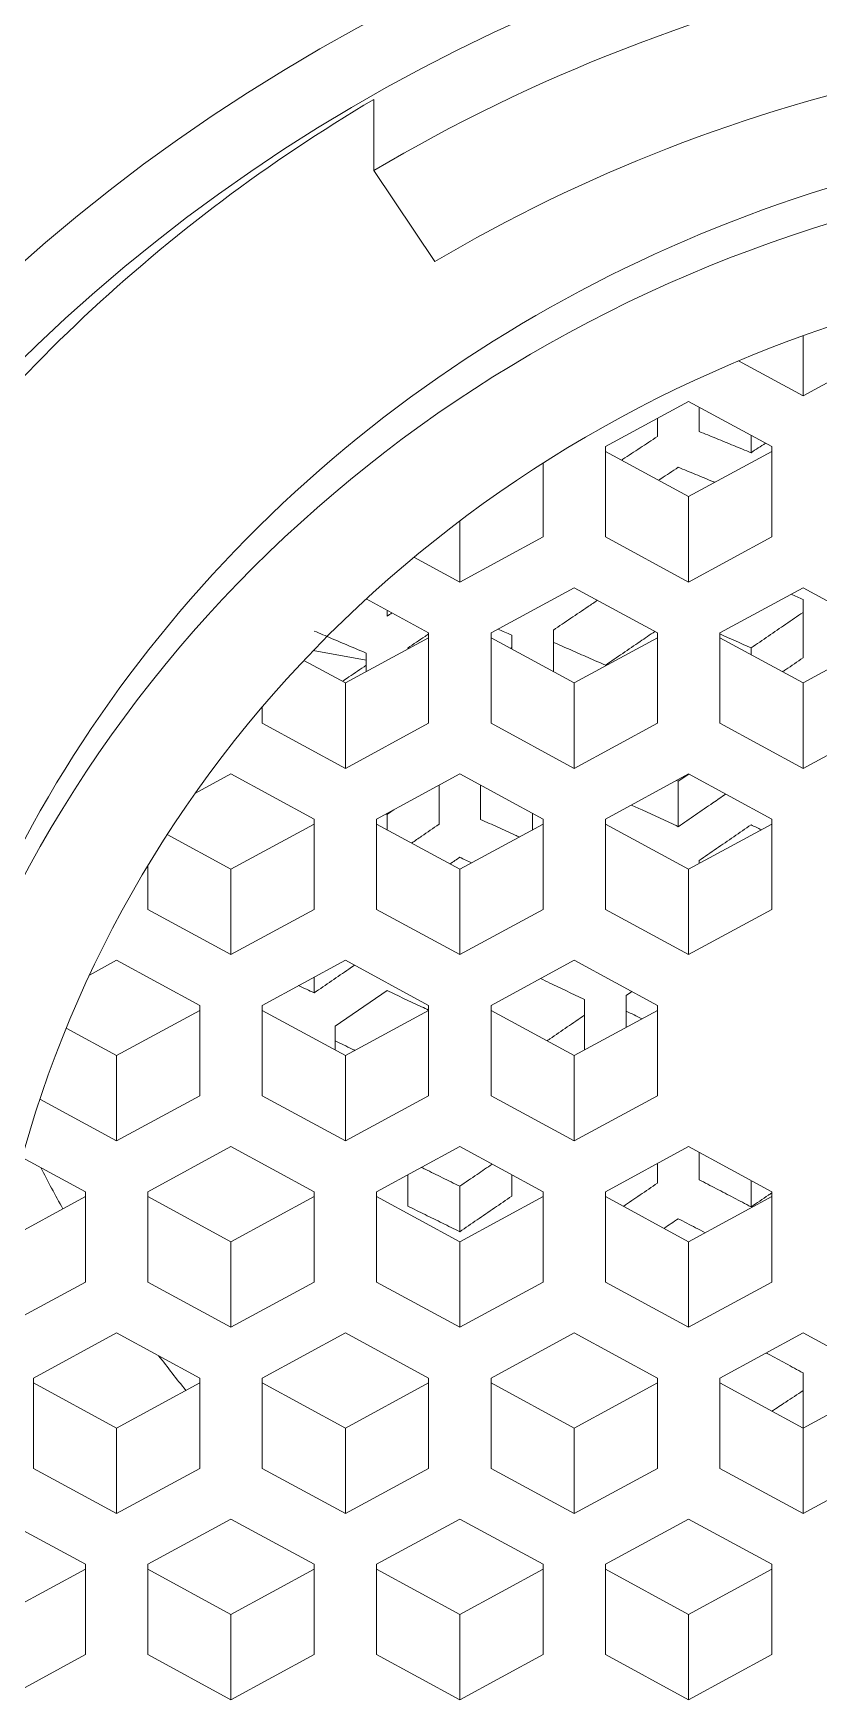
# Model space of a CAD drawing. Extents: x 3349 to 5808, y -3 to 827.
# Drawn here: x 3863.07 to 3866.09, y 527.9 to 534.32 of the extents above; entities that cross this region are included whole.
import ezdxf

# ---------------------------------------------------------------- set-up
doc = ezdxf.new("R2010")
doc.units = 0
doc.header["$LTSCALE"] = 4
doc.header["$MEASUREMENT"] = 0
doc.layers.get('0').update_dxf_attribs({"linetype": 'CONTINUOUS'})
doc.layers.add('1', color=7, linetype='CONTINUOUS')

msp = doc.modelspace()

# ---------------------------------------------------------------- linework, layer by layer
at = {"color": 7, "ltscale": 0.5}
msp.add_ellipse((3868.1083, 529.6275), major_axis=(-47.4219, 0), ratio=0.896694, start_param=1.587359, end_param=7.826525, dxfattribs=at)
at = {"layer": '1', "color": 7, "linetype": 'Continuous', "lineweight": 18}
for p, q in [((3864.3767, 533.7915), (3864.3767, 534.0651)), ((3864.6112, 533.4416), (3864.3767, 533.7915)), ((3866.0275, 533.1568), (3866.0275, 532.9259)), ((3865.7798, 533.0603), (3866.0275, 532.9259)), ((3866.0275, 532.9259), (3866.3475, 533.0995)), ((3865.5875, 532.9042), (3865.2675, 532.7306)), ((3865.9075, 532.7306), (3865.5875, 532.9042)), ((3865.8275, 532.707), (3865.8275, 532.774)), ((3865.2675, 532.3834), (3865.2675, 532.7306)), ((3865.5875, 532.5381), (3865.2675, 532.7117)), ((3865.9075, 532.7117), (3865.5875, 532.5381)), ((3865.9075, 532.7306), (3865.9075, 532.3834)), ((3865.0275, 532.6668), (3865.0275, 532.3834)), ((3865.5875, 532.2098), (3865.5875, 532.5381)), ((3864.7075, 532.4448), (3864.7075, 532.2098)), ((3864.7075, 532.2098), (3865.0275, 532.3834)), ((3865.2675, 532.3834), (3865.5875, 532.2098)), ((3865.5875, 532.2098), (3865.9075, 532.3834)), ((3864.5313, 532.3054), (3864.7075, 532.2098)), ((3865.1475, 532.1881), (3864.8275, 532.0145)), ((3865.4675, 532.0145), (3865.1475, 532.1881)), ((3866.0275, 532.1881), (3865.7075, 532.0145)), ((3866.3475, 532.0145), (3866.0275, 532.1881)), ((3864.5875, 532.0145), (3864.3474, 532.1447)), ((3864.4275, 532.1013), (3864.4275, 532.078)), ((3864.5875, 531.9956), (3864.2675, 531.822)), ((3864.5875, 532.0145), (3864.5875, 531.6673)), ((3864.8275, 531.6673), (3864.8275, 532.0145)), ((3865.1475, 531.822), (3864.8275, 531.9956)), ((3865.4675, 531.9956), (3865.1475, 531.822)), ((3865.4675, 532.0145), (3865.4675, 531.6673)), ((3865.7075, 531.6673), (3865.7075, 532.0145)), ((3866.0275, 531.822), (3865.7075, 531.9956)), ((3866.3475, 531.9956), (3866.0275, 531.822)), ((3864.2675, 531.822), (3864.1079, 531.9086)), ((3864.1441, 531.9464), (3864.3475, 531.9093)), ((3864.5075, 531.9522), (3864.5075, 531.9562)), ((3864.9075, 531.9585), (3864.9023, 531.955)), ((3865.8275, 531.9305), (3865.8275, 531.9565)), ((3865.2675, 531.8871), (3865.2675, 531.8902)), ((3864.2675, 531.822), (3864.2675, 531.4936)), ((3865.1475, 531.4936), (3865.1475, 531.822)), ((3866.0275, 531.4936), (3866.0275, 531.822)), ((3863.9475, 531.6673), (3863.9475, 531.7298)), ((3863.9475, 531.6673), (3864.2675, 531.4936)), ((3864.2675, 531.4936), (3864.5875, 531.6673)), ((3864.8275, 531.6673), (3865.1475, 531.4936)), ((3865.1475, 531.4936), (3865.4675, 531.6673)), ((3865.7075, 531.6673), (3866.0275, 531.4936)), ((3866.0275, 531.4936), (3866.3475, 531.6673)), ((3863.8275, 531.4719), (3863.6885, 531.3965)), ((3864.1475, 531.2983), (3863.8275, 531.4719)), ((3864.7075, 531.4719), (3864.3875, 531.2983)), ((3865.0275, 531.2983), (3864.7075, 531.4719)), ((3865.5875, 531.4719), (3865.2675, 531.2983)), ((3865.5877, 531.4718), (3865.5475, 531.4441)), ((3865.9075, 531.2983), (3865.5875, 531.4719)), ((3865.5414, 531.447), (3865.5475, 531.4441)), ((3865.5475, 531.2694), (3865.5475, 531.4441)), ((3864.9875, 531.2578), (3864.9875, 531.32)), ((3864.1475, 531.2795), (3863.8275, 531.1058)), ((3864.1475, 531.2983), (3864.1475, 530.9511)), ((3864.3875, 530.9511), (3864.3875, 531.2983)), ((3864.7075, 531.1058), (3864.3875, 531.2795)), ((3864.4238, 531.318), (3864.4275, 531.3164)), ((3864.4275, 531.2577), (3864.4275, 531.3164)), ((3865.0275, 531.2795), (3864.7075, 531.1058)), ((3865.0275, 531.2983), (3865.0275, 530.9511)), ((3865.2675, 530.9511), (3865.2675, 531.2983)), ((3865.5875, 531.1058), (3865.2675, 531.2795)), ((3865.9075, 531.2795), (3865.5875, 531.1058)), ((3865.9075, 531.2983), (3865.9075, 530.9511)), ((3863.8275, 531.1058), (3863.582, 531.239)), ((3863.5075, 530.9511), (3863.5075, 531.1197)), ((3863.8275, 531.1058), (3863.8275, 530.7775)), ((3864.7075, 530.7775), (3864.7075, 531.1058)), ((3865.5875, 530.7775), (3865.5875, 531.1058)), ((3863.5075, 530.9511), (3863.8275, 530.7775)), ((3863.8275, 530.7775), (3864.1475, 530.9511)), ((3864.3875, 530.9511), (3864.7075, 530.7775)), ((3864.7075, 530.7775), (3865.0275, 530.9511)), ((3865.2675, 530.9511), (3865.5875, 530.7775)), ((3865.5875, 530.7775), (3865.9075, 530.9511)), ((3863.3875, 530.7558), (3863.283, 530.6991)), ((3863.7075, 530.5822), (3863.3875, 530.7558)), ((3864.2675, 530.7558), (3863.9475, 530.5822)), ((3864.5875, 530.5822), (3864.2675, 530.7558)), ((3865.1475, 530.7558), (3864.8275, 530.5822)), ((3865.4675, 530.5822), (3865.1475, 530.7558)), ((3864.1475, 530.6307), (3864.1475, 530.6907)), ((3864.4275, 530.6391), (3864.2275, 530.5019)), ((3863.7075, 530.5633), (3863.3875, 530.3897)), ((3863.7075, 530.5822), (3863.7075, 530.235)), ((3863.9475, 530.235), (3863.9475, 530.5822)), ((3864.2675, 530.3897), (3863.9475, 530.5633)), ((3864.5875, 530.5633), (3864.2675, 530.3897)), ((3864.5875, 530.5822), (3864.5875, 530.235)), ((3864.8275, 530.235), (3864.8275, 530.5822)), ((3865.1475, 530.3897), (3864.8275, 530.5633)), ((3865.4675, 530.5633), (3865.1475, 530.3897)), ((3865.4675, 530.5822), (3865.4675, 530.235)), ((3863.3875, 530.3897), (3863.1937, 530.4948)), ((3863.3875, 530.3897), (3863.3875, 530.0614)), ((3864.2675, 530.0614), (3864.2675, 530.3897)), ((3865.1475, 530.0614), (3865.1475, 530.3897)), ((3863.3875, 530.0614), (3863.7075, 530.235)), ((3863.9475, 530.235), (3864.2675, 530.0614)), ((3864.2675, 530.0614), (3864.5875, 530.235)), ((3864.8275, 530.235), (3865.1475, 530.0614)), ((3865.1475, 530.0614), (3865.4675, 530.235)), ((3863.0924, 530.2214), (3863.3875, 530.0614)), ((3863.8275, 530.0397), (3863.5075, 529.866)), ((3864.1475, 529.866), (3863.8275, 530.0397)), ((3864.7075, 530.0397), (3864.3875, 529.866)), ((3865.0275, 529.866), (3864.7075, 530.0397)), ((3865.5875, 530.0397), (3865.2675, 529.866)), ((3865.9075, 529.866), (3865.5875, 530.0397)), ((3863.2675, 529.866), (3863.0244, 529.9979)), ((3865.8275, 529.8078), (3865.8275, 529.9094)), ((3863.2675, 529.8472), (3862.9483, 529.674)), ((3863.2675, 529.866), (3863.2675, 529.5188)), ((3863.5075, 529.5188), (3863.5075, 529.866)), ((3863.8275, 529.6736), (3863.5075, 529.8472)), ((3864.1475, 529.8472), (3863.8275, 529.6736)), ((3864.1475, 529.866), (3864.1475, 529.5188)), ((3864.3875, 529.5188), (3864.3875, 529.866)), ((3864.7075, 529.6736), (3864.3875, 529.8472)), ((3864.7075, 529.7124), (3864.7075, 529.8871)), ((3865.0275, 529.8472), (3864.7075, 529.6736)), ((3865.0275, 529.866), (3865.0275, 529.5188)), ((3865.2675, 529.5188), (3865.2675, 529.866)), ((3865.5875, 529.6736), (3865.2675, 529.8472)), ((3865.9075, 529.8472), (3865.5875, 529.6736)), ((3865.9075, 529.866), (3865.9075, 529.5188)), ((3863.8275, 529.3452), (3863.8275, 529.6736)), ((3864.7075, 529.3452), (3864.7075, 529.6736)), ((3865.5875, 529.3452), (3865.5875, 529.6736)), ((3862.9475, 529.3452), (3863.2675, 529.5188)), ((3863.5075, 529.5188), (3863.8275, 529.3452)), ((3863.8275, 529.3452), (3864.1475, 529.5188)), ((3864.3875, 529.5188), (3864.7075, 529.3452)), ((3864.7075, 529.3452), (3865.0275, 529.5188)), ((3865.2675, 529.5188), (3865.5875, 529.3452)), ((3865.5875, 529.3452), (3865.9075, 529.5188)), ((3863.3875, 529.3235), (3863.0675, 529.1499)), ((3863.7075, 529.1499), (3863.3875, 529.3235)), ((3864.2675, 529.3235), (3863.9475, 529.1499)), ((3864.5875, 529.1499), (3864.2675, 529.3235)), ((3865.1475, 529.3235), (3864.8275, 529.1499)), ((3865.4675, 529.1499), (3865.1475, 529.3235)), ((3866.0275, 529.3235), (3865.7075, 529.1499)), ((3866.3475, 529.1499), (3866.0275, 529.3235)), ((3863.0675, 528.8027), (3863.0675, 529.1499)), ((3863.7075, 529.1499), (3863.7075, 528.8027)), ((3863.9475, 528.8027), (3863.9475, 529.1499)), ((3864.5875, 529.1499), (3864.5875, 528.8027)), ((3864.8275, 528.8027), (3864.8275, 529.1499)), ((3865.4675, 529.1499), (3865.4675, 528.8027)), ((3865.7075, 528.8027), (3865.7075, 529.1499)), ((3863.3875, 528.9574), (3863.0675, 529.131)), ((3863.7075, 529.131), (3863.3875, 528.9574)), ((3864.2675, 528.9574), (3863.9475, 529.131)), ((3864.5875, 529.131), (3864.2675, 528.9574)), ((3865.1475, 528.9574), (3864.8275, 529.131)), ((3865.4675, 529.131), (3865.1475, 528.9574)), ((3866.0275, 528.9574), (3865.7075, 529.131)), ((3866.3475, 529.131), (3866.0275, 528.9574)), ((3863.3875, 528.6291), (3863.3875, 528.9574)), ((3864.2675, 528.6291), (3864.2675, 528.9574)), ((3865.1475, 528.6291), (3865.1475, 528.9574)), ((3866.0275, 528.6291), (3866.0275, 528.9574)), ((3863.0675, 528.8027), (3863.3875, 528.6291)), ((3863.3875, 528.6291), (3863.7075, 528.8027)), ((3863.9475, 528.8027), (3864.2675, 528.6291)), ((3864.2675, 528.6291), (3864.5875, 528.8027)), ((3864.8275, 528.8027), (3865.1475, 528.6291)), ((3865.1475, 528.6291), (3865.4675, 528.8027)), ((3865.7075, 528.8027), (3866.0275, 528.6291)), ((3866.0275, 528.6291), (3866.3475, 528.8027)), ((3863.2675, 528.4338), (3862.9475, 528.6074)), ((3863.8275, 528.6074), (3863.5075, 528.4338)), ((3864.1475, 528.4338), (3863.8275, 528.6074)), ((3864.7075, 528.6074), (3864.3875, 528.4338)), ((3865.0275, 528.4338), (3864.7075, 528.6074)), ((3865.5875, 528.6074), (3865.2675, 528.4338)), ((3865.9075, 528.4338), (3865.5875, 528.6074)), ((3863.2675, 528.4338), (3863.2675, 528.0865)), ((3863.5075, 528.0865), (3863.5075, 528.4338)), ((3864.1475, 528.4338), (3864.1475, 528.0865)), ((3864.3875, 528.0865), (3864.3875, 528.4338)), ((3865.0275, 528.4338), (3865.0275, 528.0865)), ((3865.2675, 528.0865), (3865.2675, 528.4338)), ((3865.9075, 528.4338), (3865.9075, 528.0865)), ((3863.2675, 528.4149), (3862.9932, 528.2661)), ((3863.8275, 528.2413), (3863.5075, 528.4149)), ((3864.1475, 528.4149), (3863.8275, 528.2413)), ((3864.7075, 528.2413), (3864.3875, 528.4149)), ((3865.0275, 528.4149), (3864.7075, 528.2413)), ((3865.5875, 528.2413), (3865.2675, 528.4149)), ((3865.9075, 528.4149), (3865.5875, 528.2413)), ((3863.8275, 527.9129), (3863.8275, 528.2413)), ((3864.7075, 527.9129), (3864.7075, 528.2413)), ((3865.5875, 527.9129), (3865.5875, 528.2413)), ((3862.9932, 527.9377), (3863.2675, 528.0865)), ((3863.5075, 528.0865), (3863.8275, 527.9129)), ((3863.8275, 527.9129), (3864.1475, 528.0865)), ((3864.3875, 528.0865), (3864.7075, 527.9129)), ((3864.7075, 527.9129), (3865.0275, 528.0865)), ((3865.2675, 528.0865), (3865.5875, 527.9129)), ((3865.5875, 527.9129), (3865.9075, 528.0865))]:
    msp.add_line(p, q, dxfattribs=at)
for centre, major_axis, start_param, end_param in [((3867.7875, 529.0726), (-9.08, 0), 3.163275, 6.283185), ((3867.7875, 528.9974), (8.9362, 0), 0.021682, 3.141593), ((3867.7875, 528.6982), (-6.9362, 0), 3.141593, 6.253355), ((3867.7875, 528.7735), (6.6, 0), 1.570796, 3.111763), ((3867.7875, 528.7027), (-6.4, 0), 4.935717, 5.274459), ((3867.7875, 528.7027), (5.96, 0), 1.794125, 2.132866), ((3867.7875, 528.9763), (-6.4, 0), 5.274459, 5.721115), ((3867.7875, 528.9763), (5.32, 0), 1.570796, 3.141593), ((3867.7875, 528.8395), (-5.32, 0), 4.712389, 7.853982), ((3867.7875, 528.8395), (4.92, 0), 1.570796, 4.712389), ((3867.7875, 532.067), (-5.2, 0), 0.446008, 0.482382), ((3867.7875, 532.067), (-5.2, 0), 0.61801, 0.651979), ((3867.7875, 529.0726), (-9.08, 0), 0.021682, 3.141593), ((3867.7875, 528.9974), (8.9362, 0), 3.163275, 6.283185), ((3867.7875, 528.7735), (6.6, 0), 3.141593, 4.712389), ((3867.7875, 528.6982), (-6.9362, 0), 0, 3.111763)]:
    msp.add_ellipse(centre, major_axis=major_axis, ratio=0.939693, start_param=start_param, end_param=end_param, dxfattribs=at)
for points, knots in [([(3867.7875, 577.6875), (3866.6472, 577.6878), (3865.515, 577.6525), (3863.2724, 577.5146), (3862.1619, 577.4119), (3858.869, 577.0081), (3856.7254, 576.611), (3852.5712, 575.5901), (3850.5605, 574.9668), (3847.6603, 573.8861), (3846.7127, 573.5015), (3844.8585, 572.6873), (3843.9519, 572.2577), (3841.2959, 570.9075), (3839.6107, 569.9258), (3836.4203, 567.8303), (3834.9153, 566.7164), (3832.0909, 564.3859), (3830.7712, 563.1695), (3828.317, 560.6627), (3827.1826, 559.3721), (3825.096, 556.7424), (3824.1435, 555.4036), (3822.4116, 552.702), (3821.6322, 551.3391), (3820.2375, 548.6095), (3819.6221, 547.2427), (3818.5447, 544.5229), (3818.0825, 543.1698), (3817.299, 540.4927), (3816.9778, 539.1686), (3816.4608, 536.5629), (3816.2645, 535.2813), (3815.98, 532.7705), (3815.8919, 531.5412), (3815.811, 529.1422), (3815.8185, 527.9725), (3815.9165, 525.699), (3816.0069, 524.5952), (3816.2557, 522.4583), (3816.4139, 521.425), (3816.7851, 519.431), (3816.998, 518.4704), (3817.4662, 516.6232), (3817.7215, 515.7367), (3818.2608, 514.0377), (3818.5447, 513.2252), (3819.1297, 511.6726), (3819.4308, 510.9326), (3820.0398, 509.5231), (3820.3476, 508.8537), (3820.961, 507.5831), (3821.2666, 506.9819), (3821.8678, 505.8455), (3822.1633, 505.3101), (3822.7368, 504.3023), (3823.0148, 503.8299), (3823.5474, 502.9453), (3823.8021, 502.5332), (3824.2838, 501.7669), (3824.5109, 501.4127), (3825.1465, 500.4343), (3825.5091, 499.8942), (3825.9511, 499.2471), (3826.0814, 499.0586), (3826.2503, 498.8162), (3826.3022, 498.742), (3826.3732, 498.6409), (3826.4071, 498.5928), (3826.4435, 498.5411), (3826.461, 498.5163), (3826.4696, 498.5042), (3826.4738, 498.4982), (3826.4759, 498.4952), (3826.477, 498.4937), (3826.4775, 498.493), (3826.4778, 498.4926), (3826.4779, 498.4924), (3826.4779, 498.4924), (3826.478, 498.4923), (3826.478, 498.4923), (3826.4779, 498.4924), (3827.0776, 497.6441), (3827.7, 496.8032), (3828.999, 495.1448), (3829.6749, 494.328), (3830.7256, 493.1224), (3831.082, 492.7237), (3831.8067, 491.9331), (3832.1751, 491.5412), (3833.296, 490.3767), (3834.0628, 489.6154), (3835.223, 488.4801), (3835.6113, 488.1028), (3836.388, 487.3476), (3836.7765, 486.9696), (3837.9393, 485.8302), (3838.7118, 485.0638), (3840.2416, 483.5063), (3840.9988, 482.7153), (3842.4864, 481.0997), (3843.2166, 480.2749), (3844.6362, 478.5821), (3845.3255, 477.7141), (3846.647, 475.9262), (3847.2791, 475.006), (3848.1708, 473.5837), (3848.4586, 473.1026), (3849.0137, 472.126), (3849.2812, 471.6307), (3850.0535, 470.1243), (3850.5279, 469.0932), (3851.1768, 467.5131), (3851.3827, 466.9807), (3851.774, 465.9057), (3851.9595, 465.363), (3852.4868, 463.7218), (3852.7994, 462.6098), (3853.3549, 460.3585), (3853.5975, 459.2192), (3854.0225, 456.9192), (3854.205, 455.7587), (3854.5212, 453.4217), (3854.655, 452.2453), (3854.8855, 449.8798), (3854.9825, 448.6907), (3855.0864, 447.1978), (3855.1089, 446.8616), (3855.1305, 446.5202), (3855.1332, 446.4782), (3855.1338, 446.4688), (3855.1341, 446.4638), (3855.135, 446.4492), (3855.1369, 446.42), (3855.1436, 446.3129), (3855.1592, 446.0592), (3855.2107, 445.1974), (3855.2527, 444.4038), (3855.3458, 442.4799), (3855.3975, 432.1585), (3855.4847, 429.4913), (3855.5203, 428.1323), (3855.5802, 425.3643), (3855.6047, 423.9552), (3855.6464, 421.0869), (3855.664, 419.6278), (3855.6946, 416.6602), (3855.7076, 415.1516), (3855.7302, 412.0849), (3855.7397, 410.5269), (3855.7487, 408.7463), (3855.7498, 408.5233), (3855.7509, 408.2966), (3855.751, 408.2687), (3855.7511, 408.264), (3855.7511, 408.2621), (3855.7511, 408.2583), (3855.7511, 408.2487), (3855.7512, 408.224), (3855.7516, 408.1402), (3855.7526, 407.9424), (3855.7556, 407.2753), (3855.7582, 406.6762), (3855.7638, 405.2523), (3855.767, 404.3217), (3855.7753, 401.5861), (3855.7792, 399.8372), (3855.7851, 396.4888), (3855.787, 394.8894), (3855.7913, 390.3154), (3855.7921, 387.5652), (3855.7929, 382.6631), (3855.7928, 380.5112), (3855.7928, 378.6585)], [0, 0, 0, 0, 0.007812, 0.007812, 0.015625, 0.015625, 0.03125, 0.03125, 0.046875, 0.046875, 0.054687, 0.054687, 0.0625, 0.0625, 0.078125, 0.078125, 0.09375, 0.09375, 0.109375, 0.109375, 0.125, 0.125, 0.140625, 0.140625, 0.15625, 0.15625, 0.171875, 0.171875, 0.1875, 0.1875, 0.203125, 0.203125, 0.21875, 0.21875, 0.234375, 0.234375, 0.25, 0.25, 0.265625, 0.265625, 0.28125, 0.28125, 0.296875, 0.296875, 0.3125, 0.3125, 0.328125, 0.328125, 0.34375, 0.34375, 0.359375, 0.359375, 0.375, 0.375, 0.390625, 0.390625, 0.40625, 0.40625, 0.421875, 0.421875, 0.4375, 0.4375, 0.46875, 0.46875, 0.484375, 0.484375, 0.492187, 0.492187, 0.496094, 0.498047, 0.499023, 0.499512, 0.499756, 0.499878, 0.499939, 0.499969, 0.499985, 0.499992, 0.499996, 0.499998, 0.499998, 0.5, 0.5, 0.515625, 0.515625, 0.53125, 0.53125, 0.539062, 0.539062, 0.546875, 0.546875, 0.5625, 0.5625, 0.570312, 0.570312, 0.578125, 0.578125, 0.59375, 0.59375, 0.609375, 0.609375, 0.625, 0.625, 0.640625, 0.640625, 0.65625, 0.65625, 0.664062, 0.664062, 0.671875, 0.671875, 0.6875, 0.6875, 0.695312, 0.695312, 0.703125, 0.703125, 0.71875, 0.71875, 0.734375, 0.734375, 0.75, 0.75, 0.765625, 0.765625, 0.78125, 0.78125, 0.785156, 0.785645, 0.785706, 0.785706, 0.785767, 0.785767, 0.785889, 0.786133, 0.787109, 0.789062, 0.796875, 0.796875, 0.8125, 0.8125, 0.828125, 0.828125, 0.84375, 0.84375, 0.859375, 0.859375, 0.875, 0.875, 0.890625, 0.890625, 0.892578, 0.892822, 0.892853, 0.892853, 0.892868, 0.892868, 0.892883, 0.892944, 0.893066, 0.893555, 0.894531, 0.898437, 0.898437, 0.90625, 0.90625, 0.921875, 0.921875, 0.9375, 0.9375, 0.96875, 0.96875, 1, 1, 1, 1]), ([(3867.7875, 520.2319), (3867.7733, 520.232), (3867.745, 520.232), (3867.7026, 520.2323), (3867.6602, 520.2327), (3867.6179, 520.2333), (3867.5756, 520.2341), (3867.5333, 520.2351), (3867.4911, 520.2362), (3867.4489, 520.2375), (3867.4068, 520.239), (3867.3647, 520.2407), (3867.3227, 520.2425), (3867.2806, 520.2445), (3867.2387, 520.2467), (3867.1967, 520.2491), (3867.1548, 520.2516), (3867.113, 520.2543), (3867.0711, 520.2572), (3867.0294, 520.2602), (3866.9876, 520.2635), (3866.9459, 520.2669), (3866.9042, 520.2704), (3866.8626, 520.2742), (3866.821, 520.2781), (3866.7794, 520.2822), (3866.7379, 520.2865), (3866.6965, 520.2909), (3866.655, 520.2955), (3866.6136, 520.3003), (3866.5722, 520.3053), (3866.5309, 520.3105), (3866.4896, 520.3158), (3866.4484, 520.3213), (3866.4072, 520.3269), (3866.366, 520.3328), (3866.3248, 520.3388), (3866.2837, 520.345), (3866.2427, 520.3513), (3866.2016, 520.3579), (3866.1606, 520.3646), (3866.1197, 520.3715), (3866.0787, 520.3785), (3866.0378, 520.3858), (3865.997, 520.3932), (3865.9562, 520.4008), (3865.9154, 520.4085), (3865.8125, 520.4286), (3865.6474, 520.4631), (3865.4206, 520.5164), (3865.1935, 520.5754), (3864.8977, 520.6596), (3864.5354, 520.7758), (3864.1164, 520.9306), (3863.7134, 521.0989), (3863.3284, 521.28), (3862.9577, 521.4766), (3862.5958, 521.6916), (3862.2395, 521.9275), (3861.8874, 522.1841), (3861.5418, 522.4591), (3861.2078, 522.7491), (3860.8905, 523.0495), (3860.5921, 523.3597), (3860.3138, 523.6803), (3860.0529, 524.0148), (3859.807, 524.3672), (3859.5745, 524.7392), (3859.3563, 525.1282), (3859.1551, 525.5295), (3858.9748, 525.935), (3858.8181, 526.3407), (3858.6864, 526.7446), (3858.5783, 527.1461), (3858.4918, 527.5499), (3858.4251, 527.9555), (3858.3773, 528.364), (3858.3492, 528.7768), (3858.3424, 529.1925), (3858.3578, 529.6154), (3858.3962, 530.0434), (3858.4576, 530.4762), (3858.5402, 530.9082), (3858.6324, 531.2885), (3858.726, 531.6154), (3858.8149, 531.89), (3858.9296, 532.2066), (3859.0773, 532.5639), (3859.2662, 532.9597), (3859.4758, 533.3465), (3859.6717, 533.6684), (3859.8445, 533.9288), (3859.987, 534.1311), (3860.1623, 534.3656), (3860.3751, 534.6298), (3860.6309, 534.9204), (3860.8867, 535.1869), (3861.1392, 535.4306), (3861.3853, 535.6526), (3861.6806, 535.9012), (3862.0271, 536.1689), (3862.4284, 536.4462), (3862.8409, 536.699), (3863.2663, 536.9286), (3863.7084, 537.1372), (3864.1149, 537.3043), (3864.4806, 537.4383), (3864.799, 537.5441), (3865.1716, 537.6555), (3865.5942, 537.7649), (3865.9848, 537.8461), (3866.2889, 537.8971), (3866.5105, 537.9286), (3866.7334, 537.9548), (3866.9095, 537.9712), (3867.0384, 537.981), (3867.1196, 537.9865), (3867.2014, 537.9913), (3867.2837, 537.9955), (3867.3664, 537.999), (3867.4497, 538.0018), (3867.5334, 538.004), (3867.6177, 538.0055), (3867.7024, 538.0064), (3867.7591, 538.0065), (3867.7875, 538.0065)], [0, 0, 0, 0, 0.001432, 0.002862, 0.004291, 0.005719, 0.007146, 0.008571, 0.009995, 0.011419, 0.012841, 0.014261, 0.015681, 0.0171, 0.018518, 0.019935, 0.021351, 0.022766, 0.02418, 0.025593, 0.027006, 0.028417, 0.029828, 0.031239, 0.032648, 0.034057, 0.035466, 0.036873, 0.038281, 0.039687, 0.041094, 0.042499, 0.043905, 0.04531, 0.046715, 0.048119, 0.049523, 0.050927, 0.05233, 0.053734, 0.055137, 0.05654, 0.057943, 0.059346, 0.060749, 0.062152, 0.063555, 0.064958, 0.072783, 0.080663, 0.088603, 0.096608, 0.111926, 0.127301, 0.142123, 0.156504, 0.170814, 0.185141, 0.19976, 0.214853, 0.230156, 0.245509, 0.260778, 0.275655, 0.290439, 0.30523, 0.320209, 0.335717, 0.351575, 0.367439, 0.383379, 0.398779, 0.413792, 0.428747, 0.443269, 0.458034, 0.472827, 0.487422, 0.502464, 0.517488, 0.532879, 0.548607, 0.564406, 0.58005, 0.590519, 0.600797, 0.610907, 0.626472, 0.641993, 0.657537, 0.67314, 0.681853, 0.690548, 0.699229, 0.712672, 0.726187, 0.739789, 0.75128, 0.762772, 0.774275, 0.791364, 0.808108, 0.824627, 0.841145, 0.857695, 0.874642, 0.886009, 0.897391, 0.908799, 0.925562, 0.941712, 0.949254, 0.956808, 0.96438, 0.971977, 0.97471, 0.977458, 0.980221, 0.982999, 0.985792, 0.988601, 0.991426, 0.994268, 0.997125, 1, 1, 1, 1]), ([(3865.6275, 532.7887), (3865.6275, 532.8123), (3865.6275, 532.8437), (3865.6275, 532.8749), (3865.6275, 532.8826)], [0, 0, 0, 0, 0.751547, 1, 1, 1, 1]), ([(3865.4675, 532.7691), (3865.4452, 532.7545), (3865.4007, 532.7254), (3865.3546, 532.6951), (3865.3307, 532.6794), (3865.3291, 532.6783)], [0, 0, 0, 0, 0.482044, 0.964088, 1, 1, 1, 1]), ([(3865.4717, 532.601), (3865.4747, 532.603), (3865.4999, 532.6196), (3865.5252, 532.6363), (3865.5475, 532.651)], [0, 0, 0, 0, 0.119801, 1, 1, 1, 1]), ([(3865.5475, 532.651), (3865.5697, 532.6419), (3865.6141, 532.6236), (3865.6611, 532.6042), (3865.6858, 532.5939), (3865.6884, 532.5929)], [0, 0, 0, 0, 0.472959, 0.945918, 1, 1, 1, 1]), ([(3865.0675, 532.0254), (3865.0897, 532.0404), (3865.1341, 532.0704), (3865.1905, 532.1084), (3865.2248, 532.1315), (3865.2368, 532.1396)], [0, 0, 0, 0, 0.393684, 0.787368, 1, 1, 1, 1]), ([(3865.0675, 531.8655), (3865.0675, 531.8695), (3865.0675, 531.8982), (3865.0675, 531.9516), (3865.0675, 532.0008), (3865.0675, 532.0254)], [0, 0, 0, 0, 0.075358, 0.537679, 1, 1, 1, 1]), ([(3864.5075, 531.9562), (3864.5297, 531.9712), (3864.5563, 531.9891), (3864.583, 532.0071), (3864.5875, 532.0101)], [0, 0, 0, 0, 0.833071, 1, 1, 1, 1]), ([(3865.4577, 532.0198), (3865.4387, 532.0069), (3865.3975, 531.9788), (3865.3341, 531.9356), (3865.2897, 531.9053), (3865.2675, 531.8902)], [0, 0, 0, 0, 0.299052, 0.649526, 1, 1, 1, 1]), ([(3865.9487, 531.8647), (3865.9527, 531.8675), (3865.979, 531.8854), (3866.0052, 531.9034), (3866.0275, 531.9186)], [0, 0, 0, 0, 0.153337, 1, 1, 1, 1]), ([(3864.3475, 531.8901), (3864.3252, 531.875), (3864.2948, 531.8544), (3864.2643, 531.8337), (3864.2561, 531.8281)], [0, 0, 0, 0, 0.730193, 1, 1, 1, 1]), ([(3864.6275, 531.4286), (3864.6275, 531.4036), (3864.6275, 531.3536), (3864.6275, 531.3035), (3864.6275, 531.2784)], [0, 0, 0, 0, 0.499123, 1, 1, 1, 1]), ([(3864.7875, 531.2972), (3864.7875, 531.3224), (3864.7875, 531.3662), (3864.7875, 531.4099), (3864.7875, 531.4285)], [0, 0, 0, 0, 0.573845, 1, 1, 1, 1]), ([(3865.5475, 531.2694), (3865.5697, 531.2847), (3865.6141, 531.3152), (3865.675, 531.3569), (3865.7136, 531.3834), (3865.7299, 531.3946)], [0, 0, 0, 0, 0.365366, 0.730732, 1, 1, 1, 1]), ([(3865.5475, 531.2694), (3865.5252, 531.2798), (3865.4807, 531.3005), (3865.4207, 531.3283), (3865.3831, 531.3456), (3865.3676, 531.3527)], [0, 0, 0, 0, 0.370667, 0.741334, 1, 1, 1, 1]), ([(3864.5221, 531.2064), (3864.535, 531.2152), (3864.5701, 531.2392), (3864.6052, 531.2632), (3864.6275, 531.2784)], [0, 0, 0, 0, 0.366965, 1, 1, 1, 1]), ([(3864.9361, 531.23), (3864.931, 531.2323), (3864.9036, 531.2447), (3864.854, 531.2672), (3864.8097, 531.2872), (3864.7875, 531.2972)], [0, 0, 0, 0, 0.103397, 0.551699, 1, 1, 1, 1]), ([(3864.1475, 530.6307), (3864.1697, 530.646), (3864.2141, 530.6765), (3864.2657, 530.7118), (3864.2951, 530.732), (3864.3023, 530.7369)], [0, 0, 0, 0, 0.430576, 0.861153, 1, 1, 1, 1]), ([(3865.0179, 530.6856), (3865.03, 530.6799), (3865.0642, 530.6636), (3865.1207, 530.6366), (3865.1652, 530.6152), (3865.1875, 530.6045)], [0, 0, 0, 0, 0.213285, 0.606643, 1, 1, 1, 1]), ([(3864.4275, 530.6391), (3864.4497, 530.6288), (3864.4941, 530.6082), (3864.5474, 530.5833), (3864.5785, 530.5687), (3864.5875, 530.5645)], [0, 0, 0, 0, 0.416585, 0.833169, 1, 1, 1, 1]), ([(3865.3475, 530.4982), (3865.3475, 530.5129), (3865.3475, 530.5538), (3865.3475, 530.5946), (3865.3475, 530.6206)], [0, 0, 0, 0, 0.360724, 1, 1, 1, 1]), ([(3865.1875, 530.6045), (3865.1875, 530.5785), (3865.1875, 530.5265), (3865.1875, 530.4621), (3865.1875, 530.4238), (3865.1875, 530.4114)], [0, 0, 0, 0, 0.404216, 0.808432, 1, 1, 1, 1]), ([(3864.2275, 530.4114), (3864.2275, 530.416), (3864.2275, 530.4461), (3864.2275, 530.4763), (3864.2275, 530.5019)], [0, 0, 0, 0, 0.150948, 1, 1, 1, 1]), ([(3865.1875, 530.545), (3865.1652, 530.5298), (3865.1208, 530.4994), (3865.0727, 530.4664), (3865.0469, 530.4487), (3865.0432, 530.4462)], [0, 0, 0, 0, 0.46227, 0.924541, 1, 1, 1, 1]), ([(3864.2275, 530.4459), (3864.2497, 530.4354), (3864.2752, 530.4234), (3864.3008, 530.4113), (3864.3042, 530.4097)], [0, 0, 0, 0, 0.868377, 1, 1, 1, 1]), ([(3864.8319, 529.9722), (3864.8126, 529.959), (3864.7712, 529.9306), (3864.7297, 529.9023), (3864.7075, 529.8871)], [0, 0, 0, 0, 0.464255, 1, 1, 1, 1]), ([(3865.6275, 529.9121), (3865.6275, 529.9386), (3865.6275, 529.9739), (3865.6275, 530.0092), (3865.6275, 530.018)], [0, 0, 0, 0, 0.750801, 1, 1, 1, 1]), ([(3864.5075, 529.8107), (3864.5075, 529.8367), (3864.5075, 529.8769), (3864.5075, 529.917), (3864.5075, 529.9312)], [0, 0, 0, 0, 0.648134, 1, 1, 1, 1]), ([(3864.56, 529.9597), (3864.5647, 529.9574), (3864.5916, 529.9442), (3864.6407, 529.9201), (3864.6852, 529.8981), (3864.7075, 529.8871)], [0, 0, 0, 0, 0.095568, 0.547784, 1, 1, 1, 1]), ([(3864.9075, 529.9312), (3864.9075, 529.93), (3864.9075, 529.9026), (3864.9075, 529.8753), (3864.9075, 529.8491)], [0, 0, 0, 0, 0.042794, 1, 1, 1, 1]), ([(3865.3364, 529.8098), (3865.3578, 529.8244), (3865.4015, 529.8541), (3865.4452, 529.8838), (3865.4675, 529.8989)], [0, 0, 0, 0, 0.49124, 1, 1, 1, 1]), ([(3865.9075, 529.8617), (3865.903, 529.8587), (3865.8763, 529.8407), (3865.8497, 529.8227), (3865.8275, 529.8078)], [0, 0, 0, 0, 0.16699, 1, 1, 1, 1]), ([(3865.5475, 529.7622), (3865.5697, 529.7507), (3865.6043, 529.7328), (3865.6389, 529.7147), (3865.6513, 529.7082)], [0, 0, 0, 0, 0.641758, 1, 1, 1, 1]), ([(3866.0275, 529.1694), (3866.0052, 529.1816), (3865.9608, 529.2058), (3865.9135, 529.2315), (3865.8884, 529.245), (3865.8856, 529.2466)], [0, 0, 0, 0, 0.469856, 0.939712, 1, 1, 1, 1]), ([(3866.0275, 529.1694), (3866.0275, 529.1425), (3866.0275, 529.0886), (3866.0275, 529.0179), (3866.0275, 528.9742), (3866.0275, 528.9574)], [0, 0, 0, 0, 0.381347, 0.762695, 1, 1, 1, 1]), ([(3865.9079, 529.0223), (3865.9255, 529.034), (3865.9654, 529.0604), (3866.0052, 529.0868), (3866.0275, 529.1016)], [0, 0, 0, 0, 0.442194, 1, 1, 1, 1])]:
    msp.add_open_spline(points, degree=3, knots=knots, dxfattribs=at)
at = {"layer": '1', "color": 7, "linetype": 'Continuous', "lineweight": 13}
msp.add_open_spline([(3856.2429, 378.6567), (3856.2443, 379.0764), (3856.2515, 381.1746), (3856.2632, 384.7897), (3856.2759, 389.3697), (3856.2848, 393.5387), (3856.2903, 397.3444), (3856.2925, 400.8095), (3856.2917, 403.9597), (3856.2882, 406.8662), (3856.2818, 409.6499), (3856.272, 412.4249), (3856.2582, 415.2289), (3856.24, 418.0322), (3856.2161, 420.8289), (3856.1847, 423.7013), (3856.1383, 426.7793), (3856.0655, 430.1442), (3855.9479, 442.7687), (3855.7679, 446.4547), (3855.5128, 449.9958), (3855.1846, 453.2449), (3854.7872, 456.1669), (3854.3272, 458.7924), (3853.8141, 461.1495), (3853.2623, 463.2592), (3852.6833, 465.152), (3852.076, 466.8837), (3851.421, 468.532), (3850.6959, 470.1534), (3849.8967, 471.7488), (3849.0307, 473.2991), (3848.087, 474.822), (3847.0257, 476.3807), (3845.7993, 478.03), (3844.4016, 479.7592), (3842.8905, 481.4939), (3841.3628, 483.1449), (3839.903, 484.6529), (3838.5526, 486.0052), (3837.3198, 487.2168), (3836.1985, 488.3049), (3835.1855, 489.2887), (3834.2716, 490.1876), (3833.4355, 491.0274), (3832.6452, 491.8441), (3831.866, 492.6779), (3831.067, 493.5644), (3830.2287, 494.533), (3829.3464, 495.5995), (3828.427, 496.7695), (3827.4741, 498.0507), (3826.4797, 499.4601), (3825.4312, 501.0252), (3824.316, 502.7724), (3823.1421, 504.7332), (3821.9465, 506.9151), (3820.8093, 509.2468), (3819.8174, 511.5731), (3819.017, 513.7439), (3818.397, 515.693), (3817.9218, 517.4318), (3817.5585, 518.9876), (3817.2814, 520.381), (3817.0709, 521.6314), (3816.9108, 522.7633), (3816.7882, 523.8098), (3816.6934, 524.8146), (3816.6201, 525.8313), (3816.5669, 526.9176), (3816.5384, 528.124), (3816.5449, 529.4656), (3816.5961, 530.8874), (3816.6913, 532.2903), (3816.8197, 533.6044), (3816.9736, 534.8327), (3817.1551, 536.0287), (3817.3731, 537.2489), (3817.6406, 538.5398), (3817.9738, 539.9351), (3818.3902, 541.4534), (3818.9076, 543.1025), (3819.5462, 544.8876), (3820.3316, 546.8168), (3821.2968, 548.9014), (3822.4836, 551.1533), (3823.9431, 553.5805), (3825.7353, 556.1805), (3827.9094, 558.9117), (3830.4453, 561.646), (3833.2041, 564.194), (3835.9853, 566.4053), (3838.6363, 568.2377), (3841.1047, 569.7373), (3843.3922, 570.968), (3845.5054, 571.9799), (3847.4489, 572.8113), (3849.2331, 573.4963), (3850.8794, 574.0649), (3852.4063, 574.5398), (3853.8204, 574.9359), (3855.123, 575.2645), (3856.3183, 575.5359), (3857.4145, 575.76), (3858.4195, 575.9448), (3859.3403, 576.097), (3860.1833, 576.2223), (3860.9545, 576.3251), (3861.6597, 576.4093), (3862.3049, 576.4782), (3862.8956, 576.5345), (3863.4367, 576.5804), (3863.9325, 576.6177), (3864.3863, 576.6479), (3864.8013, 576.6721), (3865.1798, 576.6915), (3865.524, 576.7068), (3865.8365, 576.7188), (3866.1199, 576.7281), (3866.3768, 576.7353), (3866.6083, 576.7408), (3866.8149, 576.7448), (3866.9987, 576.7477), (3867.1658, 576.7498), (3867.3235, 576.7514), (3867.4777, 576.7524), (3867.632, 576.7531), (3867.7353, 576.7532), (3867.7875, 576.7532)], degree=3, knots=[0, 0, 0, 0, 0.005332, 0.026657, 0.045928, 0.063518, 0.079622, 0.09428, 0.107542, 0.119646, 0.131211, 0.142915, 0.154909, 0.166846, 0.178543, 0.190457, 0.203359, 0.217671, 0.233236, 0.249287, 0.264578, 0.278367, 0.2908, 0.302077, 0.312278, 0.321501, 0.329846, 0.3375, 0.344906, 0.35249, 0.3602, 0.367734, 0.375218, 0.383151, 0.391929, 0.401614, 0.411732, 0.421533, 0.43059, 0.438792, 0.446183, 0.452884, 0.458958, 0.464444, 0.469493, 0.474346, 0.479239, 0.484381, 0.489946, 0.496016, 0.502549, 0.509528, 0.51707, 0.525338, 0.53446, 0.544553, 0.555725, 0.567644, 0.579257, 0.589655, 0.598767, 0.606828, 0.613996, 0.620369, 0.626055, 0.631169, 0.635861, 0.640339, 0.644857, 0.64969, 0.655098, 0.661237, 0.667901, 0.67441, 0.680321, 0.685819, 0.691204, 0.696728, 0.702624, 0.709068, 0.716154, 0.723922, 0.732423, 0.741735, 0.751978, 0.7633, 0.77586, 0.789833, 0.805359, 0.822162, 0.839063, 0.854695, 0.868637, 0.881052, 0.892202, 0.902275, 0.911323, 0.919459, 0.926876, 0.933712, 0.93999, 0.945713, 0.950929, 0.955689, 0.960034, 0.964003, 0.967625, 0.970931, 0.973947, 0.976701, 0.979221, 0.981527, 0.983638, 0.98557, 0.987336, 0.988946, 0.99041, 0.991737, 0.992939, 0.994031, 0.995018, 0.995896, 0.996668, 0.997366, 0.998029, 0.998682, 0.999334, 1, 1, 1, 1], dxfattribs=at)
at = {"layer": '1', "color": 7, "linetype": 'Continuous', "lineweight": 18}
for points in [[(3865.4675, 532.8392), (3865.4675, 532.8159), (3865.4675, 532.7925), (3865.4675, 532.7691)], [(3865.8275, 532.707), (3865.8052, 532.7161), (3865.7608, 532.7343), (3865.6941, 532.7616), (3865.6497, 532.7797), (3865.6275, 532.7887)], [(3865.8834, 532.7437), (3865.8648, 532.7315), (3865.8461, 532.7192), (3865.8275, 532.707)], [(3865.9813, 532.1633), (3865.9967, 532.1566), (3866.0121, 532.1499), (3866.0275, 532.1432)], [(3864.4466, 532.0909), (3864.4402, 532.0866), (3864.4338, 532.0823), (3864.4275, 532.078)], [(3866.0275, 532.0933), (3866.0052, 532.0781), (3865.9608, 532.0477), (3865.8941, 532.0021), (3865.8497, 531.9717), (3865.8275, 531.9565)], [(3866.0275, 532.1432), (3866.0275, 532.0687), (3866.0275, 531.9939), (3866.0275, 531.9186)], [(3864.8536, 532.0287), (3864.8715, 532.021), (3864.8895, 532.0133), (3864.9075, 532.0056)], [(3864.1475, 532.0214), (3864.1697, 532.012), (3864.2141, 531.9931), (3864.2807, 531.9648), (3864.3252, 531.9459), (3864.3475, 531.9364)], [(3864.9075, 532.0056), (3864.9075, 531.9879), (3864.9075, 531.9701), (3864.9075, 531.9523)], [(3865.0675, 531.978), (3865.0896, 531.9683), (3865.134, 531.9489), (3865.2007, 531.9196), (3865.2452, 531.9), (3865.2675, 531.8902)], [(3865.7074, 532.0103), (3865.7473, 531.9925), (3865.7874, 531.9746), (3865.8275, 531.9565)], [(3864.3475, 531.9364), (3864.3475, 531.9128), (3864.3475, 531.8891), (3864.3475, 531.8654)], [(3864.4535, 531.3341), (3864.4448, 531.3282), (3864.4361, 531.3223), (3864.4275, 531.3164)], [(3865.8275, 531.2765), (3865.8052, 531.2612), (3865.7608, 531.2307), (3865.6941, 531.185), (3865.6497, 531.1545), (3865.6275, 531.1392)], [(3865.8275, 531.2765), (3865.8406, 531.2702), (3865.8537, 531.264), (3865.8669, 531.2577)], [(3864.7075, 531.1516), (3864.6951, 531.1431), (3864.6826, 531.1345), (3864.6702, 531.126)], [(3864.7075, 531.1516), (3864.7227, 531.1446), (3864.738, 531.1377), (3864.7533, 531.1308)], [(3865.6275, 531.1275), (3865.6275, 531.1314), (3865.6275, 531.1353), (3865.6275, 531.1392)], [(3864.1475, 530.6307), (3864.1275, 530.6399), (3864.1075, 530.6491), (3864.0875, 530.6582)], [(3865.3692, 530.6355), (3865.3619, 530.6306), (3865.3547, 530.6256), (3865.3475, 530.6206)], [(3865.3475, 530.5604), (3865.3674, 530.5506), (3865.3874, 530.5407), (3865.4074, 530.5308)], [(3865.4675, 529.9746), (3865.4675, 529.9493), (3865.4675, 529.9241), (3865.4675, 529.8989)], [(3865.8275, 529.8078), (3865.8052, 529.8195), (3865.7608, 529.8428), (3865.6941, 529.8776), (3865.6497, 529.9006), (3865.6275, 529.9121)], [(3864.7075, 529.7124), (3864.7297, 529.7276), (3864.7741, 529.758), (3864.8408, 529.8035), (3864.8852, 529.8339), (3864.9075, 529.8491)], [(3864.7075, 529.7124), (3864.6852, 529.7234), (3864.6407, 529.7454), (3864.5741, 529.7781), (3864.5297, 529.7999), (3864.5075, 529.8107)], [(3865.5475, 529.7622), (3865.5292, 529.7498), (3865.5109, 529.7374), (3865.4926, 529.725)]]:
    msp.add_open_spline(points, degree=3, dxfattribs=at)

doc.saveas('drawing.dxf')
